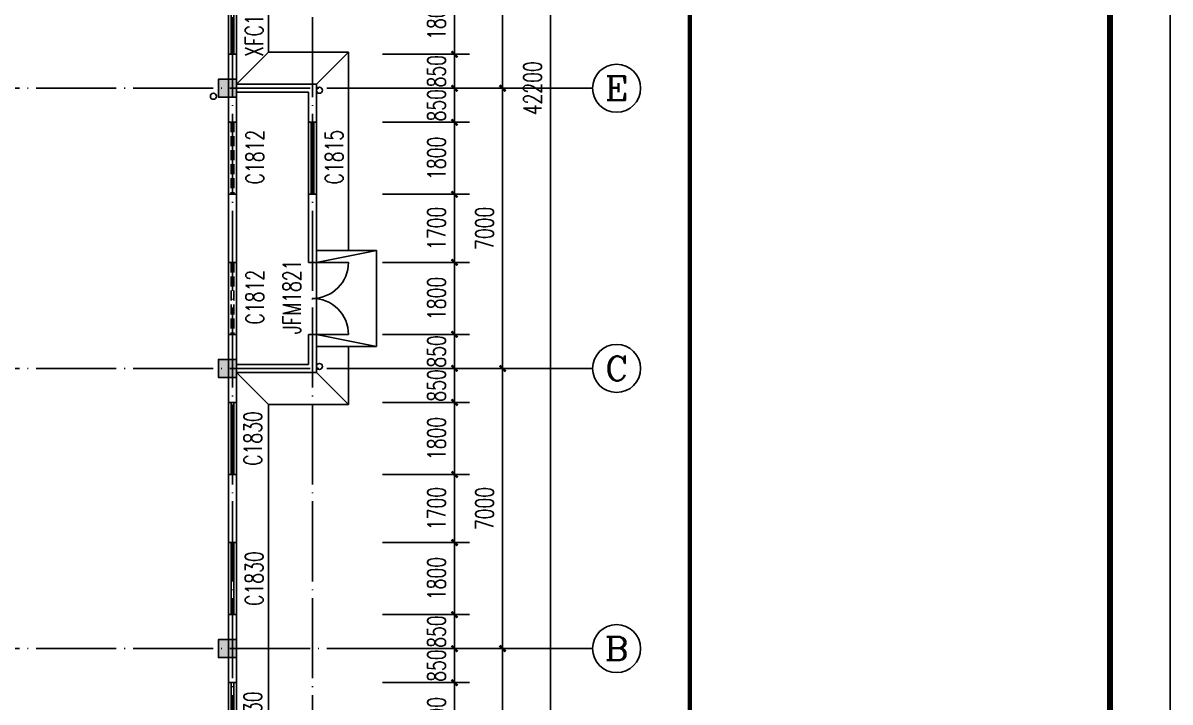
# Model space of a CAD drawing. Extents: x -4747 to 1060961, y -766984 to 396631.
# Drawn here: x 571612 to 600271, y -999 to 15969 of the extents above; entities that cross this region are included whole.
import ezdxf
from ezdxf.enums import TextEntityAlignment as Align

# ---------------------------------------------------------------- set-up
doc = ezdxf.new("R2010")
doc.units = 0
doc.header["$LTSCALE"] = 1000
doc.header["$MEASUREMENT"] = 0
doc.linetypes.add('DASH', pattern=[0.35, 0.25, -0.1])
doc.linetypes.add('DOTE', pattern=[2.42, 2, -0.2, 0.02, -0.2])
doc.layers.get('0').update_dxf_attribs({"linetype": 'CONTINUOUS'})
doc.layers.get('DEFPOINTS').update_dxf_attribs({"linetype": 'CONTINUOUS'})
for name, color, linetype in [('AXIS', 3, 'CONTINUOUS'), ('AXIS_TEXT', 7, 'CONTINUOUS'), ('BZ_标准图框', 7, 'CONTINUOUS'), ('DOTE', 1, 'DOTE'), ('PUB_DIM', 3, 'CONTINUOUS'), ('PUB_TITLE', 4, 'CONTINUOUS'), ('WALL', 6, 'CONTINUOUS'), ('WINDOW', 4, 'CONTINUOUS'), ('WINDOW_TEXT', 7, 'CONTINUOUS'), ('剖面填充', 147, 'CONTINUOUS'), ('散水', 2, 'CONTINUOUS'), ('柱', 2, 'CONTINUOUS'), ('柱涂实', 54, 'CONTINUOUS'), ('立面轮廓线', 3, 'CONTINUOUS'), ('雨水管', 2, 'CONTINUOUS'), ('面积计算', 7, 'CONTINUOUS')]:
    doc.layers.add(name, color=color, linetype=linetype)
doc.styles.add('_TCH_AXIS', font='COMPLEX', dxfattribs={"bigfont": 'GBCBIG'})
doc.styles.add('_TCH_WINDOW', font='SIMPLEX', dxfattribs={"height": 3.5, "bigfont": 'GBCBIG'})
doc.styles.add('COMPLEX', font='complex_.ttf')
doc.styles.add('DIM_FONT', font='SIMPLEX', dxfattribs={"width": 0.7, "bigfont": 'GBCBIG'})
doc.dimstyles.new('DIMN150', dxfattribs={"dimscale": 1.5, "dimtxt": 300, "dimasz": 100, "dimexe": 250, "dimexo": 300, "dimgap": 150, "dimtad": 1, "dimdec": 0, "dimzin": 0, "dimtxsty": 'DIM_FONT', "dimblk": 'ARCHTICK', "dimcen": 0.09, "dimclrt": 7, "dimazin": 3, "dimtfac": 1, "dimtdec": 0, "dimtix": 1, "dimtmove": 0, "dimatfit": 3, "dimtolj": 1, "dimtzin": 0})

# ---------------------------------------------------------------- blocks, each defined once
blk = doc.blocks.new('A$C22EA1380')
at = {"layer": '柱涂实'}
for points in [[(98500, 20875), (98500, 21325), (98050, 21325), (98050, 20875)], [(98500, 13875), (98500, 14325), (98050, 14325), (98050, 13875)], [(98500, 6875), (98500, 7325), (98050, 7325), (98050, 6875)]]:
    blk.add_hatch(color=256, dxfattribs=at).paths.add_polyline_path(points)
at = {"layer": '柱'}
for points in [[(98500, 20875), (98500, 21325), (98050, 21325), (98050, 20875)], [(98500, 13875), (98500, 14325), (98050, 14325), (98050, 13875)], [(98500, 6875), (98500, 7325), (98050, 7325), (98050, 6875)]]:
    blk.add_lwpolyline(points, close=True, dxfattribs=at)
at = {"layer": '柱涂实', "linetype": 'CONTINUOUS'}
for points in [[(98500, 20875), (98500, 21325), (98050, 21325), (98050, 20875)], [(98500, 13875), (98500, 14325), (98050, 14325), (98050, 13875)], [(98500, 6875), (98500, 7325), (98050, 7325), (98050, 6875)]]:
    blk.add_lwpolyline(points, close=True, dxfattribs=at)
blk = doc.blocks.new('_ARCHTICK')
at = {"color": 0, "linetype": 'BYBLOCK', "const_width": 0.4}
blk.add_lwpolyline([(-0.5, -0.5), (0.5, 0.5)], dxfattribs=at)
blk = doc.blocks.new('*D1448')
at = {"layer": 'DEFPOINTS', "color": 0}
for p in [(580145, 16987), (582395, 16987), (580145, 15187)]:
    blk.add_point(p, dxfattribs=at)
at = {"layer": 'PUB_DIM', "color": 0}
for p, q in [((580595, 16987), (582770, 16987)), ((582395, 15187), (582395, 16987)), ((580595, 15187), (582770, 15187))]:
    blk.add_line(p, q, dxfattribs=at)
at = {"layer": 'PUB_DIM', "color": 0, "xscale": 150, "yscale": 150, "zscale": 150}
for p, rotation in [((582395, 16987), 90), ((582395, 15187), 270)]:
    blk.add_blockref('_ARCHTICK', p, dxfattribs=dict(at, rotation=rotation))
at = {"layer": 'PUB_DIM', "color": 7, "insert": (581945, 16087), "char_height": 450, "attachment_point": 5, "rotation": 90, "style": 'DIM_FONT'}
blk.add_mtext('\\A1;1800', dxfattribs=at)
blk = doc.blocks.new('*D1449')
at = {"layer": 'DEFPOINTS', "color": 0}
for p in [(580145, 15187), (582395, 15187), (580145, 14337)]:
    blk.add_point(p, dxfattribs=at)
at = {"layer": 'PUB_DIM', "color": 0}
for p, q in [((582395, 15187), (582395, 15337)), ((580595, 15187), (582770, 15187)), ((582395, 14337), (582395, 15187)), ((580595, 14337), (582770, 14337)), ((582395, 14337), (582395, 14187))]:
    blk.add_line(p, q, dxfattribs=at)
at = {"layer": 'PUB_DIM', "color": 0, "xscale": 150, "yscale": 150, "zscale": 150}
for p, rotation in [((582395, 15187), 270), ((582395, 14337), 90)]:
    blk.add_blockref('_ARCHTICK', p, dxfattribs=dict(at, rotation=rotation))
at = {"layer": 'PUB_DIM', "color": 7, "insert": (581945, 14762), "char_height": 450, "attachment_point": 5, "rotation": 90, "style": 'DIM_FONT'}
blk.add_mtext('\\A1;850', dxfattribs=at)
blk = doc.blocks.new('*D1450')
at = {"layer": 'DEFPOINTS', "color": 0}
for p in [(580145, 14337), (582395, 14337), (580145, 13487)]:
    blk.add_point(p, dxfattribs=at)
at = {"layer": 'PUB_DIM', "color": 0}
for p, q in [((580595, 14337), (582770, 14337)), ((582395, 14337), (582395, 14487)), ((582395, 13487), (582395, 14337)), ((580595, 13487), (582770, 13487)), ((582395, 13487), (582395, 13337))]:
    blk.add_line(p, q, dxfattribs=at)
at = {"layer": 'PUB_DIM', "color": 0, "xscale": 150, "yscale": 150, "zscale": 150}
for p, rotation in [((582395, 14337), 270), ((582395, 13487), 90)]:
    blk.add_blockref('_ARCHTICK', p, dxfattribs=dict(at, rotation=rotation))
at = {"layer": 'PUB_DIM', "color": 7, "insert": (581945, 13912), "char_height": 450, "attachment_point": 5, "rotation": 90, "style": 'DIM_FONT'}
blk.add_mtext('\\A1;850', dxfattribs=at)
blk = doc.blocks.new('*D1451')
at = {"layer": 'DEFPOINTS', "color": 0}
for p in [(580145, 13487), (582395, 13487), (580145, 11687)]:
    blk.add_point(p, dxfattribs=at)
at = {"layer": 'PUB_DIM', "color": 0}
for p, q in [((580595, 13487), (582770, 13487)), ((582395, 11687), (582395, 13487)), ((580595, 11687), (582770, 11687))]:
    blk.add_line(p, q, dxfattribs=at)
at = {"layer": 'PUB_DIM', "color": 0, "xscale": 150, "yscale": 150, "zscale": 150}
for p, rotation in [((582395, 13487), 90), ((582395, 11687), 270)]:
    blk.add_blockref('_ARCHTICK', p, dxfattribs=dict(at, rotation=rotation))
at = {"layer": 'PUB_DIM', "color": 7, "insert": (581945, 12587), "char_height": 450, "attachment_point": 5, "rotation": 90, "style": 'DIM_FONT'}
blk.add_mtext('\\A1;1800', dxfattribs=at)
blk = doc.blocks.new('*D1452')
at = {"layer": 'DEFPOINTS', "color": 0}
for p in [(580145, 11687), (582395, 11687), (580145, 9987)]:
    blk.add_point(p, dxfattribs=at)
at = {"layer": 'PUB_DIM', "color": 0}
for p, q in [((580595, 11687), (582770, 11687)), ((582395, 9987), (582395, 11687)), ((580595, 9987), (582770, 9987))]:
    blk.add_line(p, q, dxfattribs=at)
at = {"layer": 'PUB_DIM', "color": 0, "xscale": 150, "yscale": 150, "zscale": 150}
for p, rotation in [((582395, 11687), 90), ((582395, 9987), 270)]:
    blk.add_blockref('_ARCHTICK', p, dxfattribs=dict(at, rotation=rotation))
at = {"layer": 'PUB_DIM', "color": 7, "insert": (581945, 10837), "char_height": 450, "attachment_point": 5, "rotation": 90, "style": 'DIM_FONT'}
blk.add_mtext('\\A1;1700', dxfattribs=at)
blk = doc.blocks.new('*D1453')
at = {"layer": 'DEFPOINTS', "color": 0}
for p in [(580145, 9987), (582395, 9987), (580145, 8187)]:
    blk.add_point(p, dxfattribs=at)
at = {"layer": 'PUB_DIM', "color": 0}
for p, q in [((580595, 9987), (582770, 9987)), ((582395, 8187), (582395, 9987)), ((580595, 8187), (582770, 8187))]:
    blk.add_line(p, q, dxfattribs=at)
at = {"layer": 'PUB_DIM', "color": 0, "xscale": 150, "yscale": 150, "zscale": 150}
for p, rotation in [((582395, 9987), 90), ((582395, 8187), 270)]:
    blk.add_blockref('_ARCHTICK', p, dxfattribs=dict(at, rotation=rotation))
at = {"layer": 'PUB_DIM', "color": 7, "insert": (581945, 9087), "char_height": 450, "attachment_point": 5, "rotation": 90, "style": 'DIM_FONT'}
blk.add_mtext('\\A1;1800', dxfattribs=at)
blk = doc.blocks.new('*D1454')
at = {"layer": 'DEFPOINTS', "color": 0}
for p in [(580145, 8187), (582395, 8187), (580145, 7337)]:
    blk.add_point(p, dxfattribs=at)
at = {"layer": 'PUB_DIM', "color": 0}
for p, q in [((582395, 8187), (582395, 8337)), ((580595, 8187), (582770, 8187)), ((582395, 7337), (582395, 8187)), ((580595, 7337), (582770, 7337)), ((582395, 7337), (582395, 7187))]:
    blk.add_line(p, q, dxfattribs=at)
at = {"layer": 'PUB_DIM', "color": 0, "xscale": 150, "yscale": 150, "zscale": 150}
for p, rotation in [((582395, 8187), 270), ((582395, 7337), 90)]:
    blk.add_blockref('_ARCHTICK', p, dxfattribs=dict(at, rotation=rotation))
at = {"layer": 'PUB_DIM', "color": 7, "insert": (581945, 7762), "char_height": 450, "attachment_point": 5, "rotation": 90, "style": 'DIM_FONT'}
blk.add_mtext('\\A1;850', dxfattribs=at)
blk = doc.blocks.new('*D1455')
at = {"layer": 'DEFPOINTS', "color": 0}
for p in [(580145, 7337), (582395, 7337), (580145, 6487)]:
    blk.add_point(p, dxfattribs=at)
at = {"layer": 'PUB_DIM', "color": 0}
for p, q in [((582395, 7337), (582395, 7487)), ((580595, 7337), (582770, 7337)), ((582395, 6487), (582395, 7337)), ((580595, 6487), (582770, 6487)), ((582395, 6487), (582395, 6337))]:
    blk.add_line(p, q, dxfattribs=at)
at = {"layer": 'PUB_DIM', "color": 0, "xscale": 150, "yscale": 150, "zscale": 150}
for p, rotation in [((582395, 7337), 270), ((582395, 6487), 90)]:
    blk.add_blockref('_ARCHTICK', p, dxfattribs=dict(at, rotation=rotation))
at = {"layer": 'PUB_DIM', "color": 7, "insert": (581945, 6912), "char_height": 450, "attachment_point": 5, "rotation": 90, "style": 'DIM_FONT'}
blk.add_mtext('\\A1;850', dxfattribs=at)
blk = doc.blocks.new('*D1456')
at = {"layer": 'DEFPOINTS', "color": 0}
for p in [(580145, 6487), (582395, 6487), (580145, 4687)]:
    blk.add_point(p, dxfattribs=at)
at = {"layer": 'PUB_DIM', "color": 0}
for p, q in [((580595, 6487), (582770, 6487)), ((582395, 4687), (582395, 6487)), ((580595, 4687), (582770, 4687))]:
    blk.add_line(p, q, dxfattribs=at)
at = {"layer": 'PUB_DIM', "color": 0, "xscale": 150, "yscale": 150, "zscale": 150}
for p, rotation in [((582395, 6487), 90), ((582395, 4687), 270)]:
    blk.add_blockref('_ARCHTICK', p, dxfattribs=dict(at, rotation=rotation))
at = {"layer": 'PUB_DIM', "color": 7, "insert": (581945, 5587), "char_height": 450, "attachment_point": 5, "rotation": 90, "style": 'DIM_FONT'}
blk.add_mtext('\\A1;1800', dxfattribs=at)
blk = doc.blocks.new('*D1457')
at = {"layer": 'DEFPOINTS', "color": 0}
for p in [(580145, 4687), (582395, 4687), (580145, 2987)]:
    blk.add_point(p, dxfattribs=at)
at = {"layer": 'PUB_DIM', "color": 0}
for p, q in [((580595, 4687), (582770, 4687)), ((582395, 2987), (582395, 4687)), ((580595, 2987), (582770, 2987))]:
    blk.add_line(p, q, dxfattribs=at)
at = {"layer": 'PUB_DIM', "color": 0, "xscale": 150, "yscale": 150, "zscale": 150}
for p, rotation in [((582395, 4687), 90), ((582395, 2987), 270)]:
    blk.add_blockref('_ARCHTICK', p, dxfattribs=dict(at, rotation=rotation))
at = {"layer": 'PUB_DIM', "color": 7, "insert": (581945, 3837), "char_height": 450, "attachment_point": 5, "rotation": 90, "style": 'DIM_FONT'}
blk.add_mtext('\\A1;1700', dxfattribs=at)
blk = doc.blocks.new('*D1458')
at = {"layer": 'DEFPOINTS', "color": 0}
for p in [(580145, 2987), (582395, 2987), (580145, 1187)]:
    blk.add_point(p, dxfattribs=at)
at = {"layer": 'PUB_DIM', "color": 0}
for p, q in [((580595, 2987), (582770, 2987)), ((582395, 1187), (582395, 2987)), ((580595, 1187), (582770, 1187))]:
    blk.add_line(p, q, dxfattribs=at)
at = {"layer": 'PUB_DIM', "color": 0, "xscale": 150, "yscale": 150, "zscale": 150}
for p, rotation in [((582395, 2987), 90), ((582395, 1187), 270)]:
    blk.add_blockref('_ARCHTICK', p, dxfattribs=dict(at, rotation=rotation))
at = {"layer": 'PUB_DIM', "color": 7, "insert": (581945, 2087), "char_height": 450, "attachment_point": 5, "rotation": 90, "style": 'DIM_FONT'}
blk.add_mtext('\\A1;1800', dxfattribs=at)
blk = doc.blocks.new('*D1459')
at = {"layer": 'DEFPOINTS', "color": 0}
for p in [(580145, 1187), (582395, 1187), (580145, 337)]:
    blk.add_point(p, dxfattribs=at)
at = {"layer": 'PUB_DIM', "color": 0}
for p, q in [((580595, 1187), (582770, 1187)), ((582395, 1187), (582395, 1337)), ((582395, 337), (582395, 1187)), ((580595, 337), (582770, 337)), ((582395, 337), (582395, 187))]:
    blk.add_line(p, q, dxfattribs=at)
at = {"layer": 'PUB_DIM', "color": 0, "xscale": 150, "yscale": 150, "zscale": 150}
for p, rotation in [((582395, 1187), 270), ((582395, 337), 90)]:
    blk.add_blockref('_ARCHTICK', p, dxfattribs=dict(at, rotation=rotation))
at = {"layer": 'PUB_DIM', "color": 7, "insert": (581945, 762), "char_height": 450, "attachment_point": 5, "rotation": 90, "style": 'DIM_FONT'}
blk.add_mtext('\\A1;850', dxfattribs=at)
blk = doc.blocks.new('*D1460')
at = {"layer": 'DEFPOINTS', "color": 0}
for p in [(580145, 337), (582395, 337), (580145, -513)]:
    blk.add_point(p, dxfattribs=at)
at = {"layer": 'PUB_DIM', "color": 0}
for p, q in [((580595, 337), (582770, 337)), ((582395, 337), (582395, 487)), ((582395, -513), (582395, 337)), ((580595, -513), (582770, -513)), ((582395, -513), (582395, -663))]:
    blk.add_line(p, q, dxfattribs=at)
at = {"layer": 'PUB_DIM', "color": 0, "xscale": 150, "yscale": 150, "zscale": 150}
for p, rotation in [((582395, 337), 270), ((582395, -513), 90)]:
    blk.add_blockref('_ARCHTICK', p, dxfattribs=dict(at, rotation=rotation))
at = {"layer": 'PUB_DIM', "color": 7, "insert": (581945, -88), "char_height": 450, "attachment_point": 5, "rotation": 90, "style": 'DIM_FONT'}
blk.add_mtext('\\A1;850', dxfattribs=at)
blk = doc.blocks.new('*D1461')
at = {"layer": 'DEFPOINTS', "color": 0}
for p in [(580145, -513), (582395, -513), (580145, -2313)]:
    blk.add_point(p, dxfattribs=at)
at = {"layer": 'PUB_DIM', "color": 0}
for p, q in [((580595, -513), (582770, -513)), ((582395, -2313), (582395, -513)), ((580595, -2313), (582770, -2313))]:
    blk.add_line(p, q, dxfattribs=at)
at = {"layer": 'PUB_DIM', "color": 0, "xscale": 150, "yscale": 150, "zscale": 150}
for p, rotation in [((582395, -513), 90), ((582395, -2313), 270)]:
    blk.add_blockref('_ARCHTICK', p, dxfattribs=dict(at, rotation=rotation))
at = {"layer": 'PUB_DIM', "color": 7, "insert": (581945, -1413), "char_height": 450, "attachment_point": 5, "rotation": 90, "style": 'DIM_FONT'}
blk.add_mtext('\\A1;1800', dxfattribs=at)
blk = doc.blocks.new('*D1570')
at = {"layer": 'AXIS', "color": 0}
for p, q in [((580295, 337), (583970, 337)), ((583595, -6663), (583595, 337)), ((580295, -6663), (583970, -6663))]:
    blk.add_line(p, q, dxfattribs=at)
at = {"layer": 'DEFPOINTS', "color": 0}
for p in [(579845, 337), (583595, 337), (579845, -6663)]:
    blk.add_point(p, dxfattribs=at)
at = {"layer": 'AXIS', "color": 0, "xscale": 150, "yscale": 150, "zscale": 150}
for p, rotation in [((583595, 337), 90), ((583595, -6663), 270)]:
    blk.add_blockref('_ARCHTICK', p, dxfattribs=dict(at, rotation=rotation))
at = {"layer": 'AXIS', "color": 7, "insert": (583145, -3163), "char_height": 450, "attachment_point": 5, "rotation": 90, "style": 'DIM_FONT'}
blk.add_mtext('\\A1;7000', dxfattribs=at)
blk = doc.blocks.new('*D1571')
at = {"layer": 'AXIS', "color": 0}
for p, q in [((580295, 7337), (583970, 7337)), ((583595, 337), (583595, 7337)), ((580295, 337), (583970, 337))]:
    blk.add_line(p, q, dxfattribs=at)
at = {"layer": 'DEFPOINTS', "color": 0}
for p in [(579845, 7337), (583595, 7337), (579845, 337)]:
    blk.add_point(p, dxfattribs=at)
at = {"layer": 'AXIS', "color": 0, "xscale": 150, "yscale": 150, "zscale": 150}
for p, rotation in [((583595, 7337), 90), ((583595, 337), 270)]:
    blk.add_blockref('_ARCHTICK', p, dxfattribs=dict(at, rotation=rotation))
at = {"layer": 'AXIS', "color": 7, "insert": (583145, 3837), "char_height": 450, "attachment_point": 5, "rotation": 90, "style": 'DIM_FONT'}
blk.add_mtext('\\A1;7000', dxfattribs=at)
blk = doc.blocks.new('*D1572')
at = {"layer": 'AXIS', "color": 0}
for p, q in [((580295, 14337), (583970, 14337)), ((583595, 7337), (583595, 14337)), ((580295, 7337), (583970, 7337))]:
    blk.add_line(p, q, dxfattribs=at)
at = {"layer": 'DEFPOINTS', "color": 0}
for p in [(579845, 14337), (583595, 14337), (579845, 7337)]:
    blk.add_point(p, dxfattribs=at)
at = {"layer": 'AXIS', "color": 0, "xscale": 150, "yscale": 150, "zscale": 150}
for p, rotation in [((583595, 14337), 90), ((583595, 7337), 270)]:
    blk.add_blockref('_ARCHTICK', p, dxfattribs=dict(at, rotation=rotation))
at = {"layer": 'AXIS', "color": 7, "insert": (583145, 10837), "char_height": 450, "attachment_point": 5, "rotation": 90, "style": 'DIM_FONT'}
blk.add_mtext('\\A1;7000', dxfattribs=at)
blk = doc.blocks.new('*D1573')
at = {"layer": 'AXIS', "color": 0}
for p, q in [((580295, 21337), (583970, 21337)), ((583595, 14337), (583595, 21337)), ((580295, 14337), (583970, 14337))]:
    blk.add_line(p, q, dxfattribs=at)
at = {"layer": 'DEFPOINTS', "color": 0}
for p in [(579845, 21337), (583595, 21337), (579845, 14337)]:
    blk.add_point(p, dxfattribs=at)
at = {"layer": 'AXIS', "color": 0, "xscale": 150, "yscale": 150, "zscale": 150}
for p, rotation in [((583595, 21337), 90), ((583595, 14337), 270)]:
    blk.add_blockref('_ARCHTICK', p, dxfattribs=dict(at, rotation=rotation))
at = {"layer": 'AXIS', "color": 7, "insert": (583145, 17837), "char_height": 450, "attachment_point": 5, "rotation": 90, "style": 'DIM_FONT'}
blk.add_mtext('\\A1;7000', dxfattribs=at)
blk = doc.blocks.new('*D1576')
at = {"layer": 'AXIS', "color": 0}
for p, q in [((580595, 35437), (585170, 35437)), ((584795, -6763), (584795, 35437)), ((580595, -6763), (585170, -6763))]:
    blk.add_line(p, q, dxfattribs=at)
at = {"layer": 'DEFPOINTS', "color": 0}
for p in [(580145, 35437), (584795, 35437), (580145, -6763)]:
    blk.add_point(p, dxfattribs=at)
at = {"layer": 'AXIS', "color": 0, "xscale": 150, "yscale": 150, "zscale": 150}
for p, rotation in [((584795, 35437), 90), ((584795, -6763), 270)]:
    blk.add_blockref('_ARCHTICK', p, dxfattribs=dict(at, rotation=rotation))
at = {"layer": 'AXIS', "color": 7, "insert": (584345, 14337), "char_height": 450, "attachment_point": 5, "rotation": 90, "style": 'DIM_FONT'}
blk.add_mtext('\\A1;42200', dxfattribs=at)
blk = doc.blocks.new('$WINLIB2D$00000001')
at = {"color": 0}
for points in [[(-0.5, 0.5), (-0.5, -0.5)], [(-0.5, 0.5), (0.5, 0.5)], [(0.5, -0.5), (0.5, 0.5)], [(0.5, 0.167), (-0.5, 0.167)], [(0.5, -0.167), (-0.5, -0.167)], [(-0.5, -0.5), (0.5, -0.5)]]:
    blk.add_lwpolyline(points, dxfattribs=at)
blk = doc.blocks.new('_AXISO')
blk.add_circle((0, 0), 0.5)
at = {"layer": 'AXIS_TEXT', "style": 'COMPLEX', "width": 1.041667}
blk.add_attdef('A', text='', height=0.56, dxfattribs=at).set_placement((-0.25, -0.28), (0.25, -0.28), align=Align.FIT)

msp = doc.modelspace()

# ---------------------------------------------------------------- linework, layer by layer
at = {"layer": 'AXIS'}
for p, q in [((579844.9, 14337), (585844.9, 14337)), ((579844.9, 7337), (585844.9, 7337)), ((579844.9, 337), (585844.9, 337))]:
    msp.add_line(p, q, dxfattribs=at)
at = {"layer": 'BZ_标准图框', "const_width": 105}
msp.add_lwpolyline([(588270.8, -79014.3), (588270.8, 44135.7)], dxfattribs=at)
at = {"layer": 'DOTE'}
for p, q in [((576844.9, -7663), (576844.9, 36337)), ((578844.9, -7663), (578844.9, 36337)), ((475144.9, 14337), (579844.9, 14337)), ((475144.9, 7337), (579844.9, 7337)), ((475144.9, 337), (579844.9, 337))]:
    msp.add_line(p, q, dxfattribs=at)
at = {"layer": 'PUB_TITLE'}
msp.add_lwpolyline([(421920.8, -80514.3), (600270.8, -80514.3), (600270.8, 45635.7), (421920.8, 45635.7)], close=True, dxfattribs=at)
at = {"layer": 'PUB_TITLE', "const_width": 150}
msp.add_lwpolyline([(425670.8, -79014.3), (598770.8, -79014.3), (598770.8, 44135.7), (425670.8, 44135.7)], close=True, dxfattribs=at)
at = {"layer": 'WALL'}
for p, q in [((576944.9, 15187), (576744.9, 15187)), ((576744.9, 15187), (576744.9, 14337)), ((576944.9, 14437), (576944.9, 15187)), ((576744.9, 14337), (576744.9, 7337)), ((576944.9, 14437), (578944.9, 14437)), ((578944.9, 13487), (578944.9, 14437)), ((576944.9, 14237), (576944.9, 7437)), ((576944.9, 14237), (578744.9, 14237)), ((578744.9, 14237), (578744.9, 13487)), ((578744.9, 13487), (578944.9, 13487)), ((578744.9, 11687), (578744.9, 9987)), ((578944.9, 11687), (578744.9, 11687)), ((578944.9, 9987), (578944.9, 11687)), ((578744.9, 9987), (578944.9, 9987)), ((578944.9, 8187), (578744.9, 8187)), ((578744.9, 8187), (578744.9, 7437)), ((578944.9, 7237), (578944.9, 8187)), ((576744.9, 7337), (576744.9, 6487)), ((578744.9, 7437), (576944.9, 7437)), ((576944.9, 6487), (576944.9, 7237)), ((578944.9, 7237), (576944.9, 7237)), ((576744.9, 6487), (576944.9, 6487)), ((576744.9, 4687), (576744.9, 2987)), ((576944.9, 4687), (576744.9, 4687)), ((576944.9, 2987), (576944.9, 4687)), ((576744.9, 2987), (576944.9, 2987)), ((576744.9, 1187), (576744.9, -513)), ((576944.9, 1187), (576744.9, 1187)), ((576944.9, -513), (576944.9, 1187)), ((576744.9, -513), (576944.9, -513))]:
    msp.add_line(p, q, dxfattribs=at)
at = {"layer": 'WINDOW', "linetype": 'DASH'}
for p, q in [((576944.9, 13487), (576744.9, 13487)), ((576811.6, 13487), (576811.6, 11687)), ((576878.2, 13487), (576878.2, 11687)), ((576944.9, 11687), (576744.9, 11687)), ((576944.9, 9987), (576744.9, 9987)), ((576811.6, 9987), (576811.6, 8187)), ((576878.2, 9987), (576878.2, 8187)), ((576944.9, 8187), (576744.9, 8187))]:
    msp.add_line(p, q, dxfattribs=at)
at = {"layer": 'WINDOW'}
msp.add_line((578944.9, 9987), (578944.9, 8187), dxfattribs=at)
msp.add_lwpolyline([(578844.9, 9987), (579744.9, 9987, -0.4142136), (578844.9, 9087, -0.4142136), (579744.9, 8187), (578844.9, 8187)], format="xyb", dxfattribs=at)
at = {"layer": '剖面填充'}
msp.add_lwpolyline([(576944.9, -6763), (478444.9, -6763), (478444.9, 35437), (576944.9, 35437)], close=True, dxfattribs=at)
at = {"layer": '散水'}
for points in [[(579744.9, 10287), (579744.9, 15237), (577744.9, 15237), (577744.9, 20437), (579744.9, 20437), (579744.9, 21887)], [(577744.9, 15237), (576944.9, 14437)], [(578944.9, 14437), (579744.9, 15237)], [(578944.9, 7887), (580444.9, 7887), (580444.9, 10287), (578944.9, 10287)], [(578944.9, 9987), (580444.9, 10287)], [(578944.9, 8187), (580444.9, 7887)], [(576944.9, -7563), (577744.9, -7563), (577744.9, 6437), (579744.9, 6437), (579744.9, 7887)], [(577744.9, 6437), (576944.9, 7237)], [(578944.9, 7237), (579744.9, 6437)]]:
    msp.add_lwpolyline(points, dxfattribs=at)
at = {"layer": '立面轮廓线'}
msp.add_lwpolyline([(478444.9, -6763), (576944.9, -6763), (576944.9, 35437), (478444.9, 35437), (478444.9, -6763)], dxfattribs=at)
at = {"layer": '雨水管'}
for centre in [(579019.9, 14287), (576369.9, 14137), (579019.9, 7387)]:
    msp.add_circle(centre, 75, dxfattribs=at)

# ---------------------------------------------------------------- block references
at = {"layer": 'AXIS'}
ref = msp.add_blockref('_AXISO', (586444.9, 14337), dxfattribs=dict(at, xscale=1200, yscale=1200, zscale=1200))
ref.add_attrib('A', 'E', dxfattribs={"layer": 'AXIS_TEXT', "height": 597.8, "style": '_TCH_AXIS', "width": 1.295432}).set_placement((586149.9, 14038.1), (586739.9, 14038.1), align=Align.FIT)
ref = msp.add_blockref('_AXISO', (586444.9, 7337), dxfattribs=dict(at, xscale=1200, yscale=1200, zscale=1200))
ref.add_attrib('A', 'C', dxfattribs={"layer": 'AXIS_TEXT', "height": 613.3, "style": '_TCH_AXIS', "width": 1.310234}).set_placement((586157.9, 7030.3), (586731.9, 7030.3), align=Align.FIT)
ref = msp.add_blockref('_AXISO', (586444.9, 337), dxfattribs=dict(at, xscale=1200, yscale=1200, zscale=1200))
ref.add_attrib('A', 'B', dxfattribs={"layer": 'AXIS_TEXT', "height": 584, "style": '_TCH_AXIS', "width": 1.27706}).set_placement((586143, 45), (586746.8, 45), align=Align.FIT)
at = {"layer": 'WINDOW'}
ref = msp.add_blockref('$WINLIB2D$00000001', (576844.9, 16087), dxfattribs=dict(at, xscale=-1800, yscale=-200, zscale=-1800, rotation=270))
ref.add_attrib('A', 'XFC1830', (577612.9, 15119.5), dxfattribs={"layer": 'WINDOW_TEXT', "height": 446.25, "rotation": 90, "style": '_TCH_WINDOW', "width": 0.705882})
ref = msp.add_blockref('$WINLIB2D$00000001', (578844.9, 12587), dxfattribs=dict(at, xscale=1800, yscale=-200, zscale=1800, rotation=270))
ref.add_attrib('A', 'C1815', (579612.9, 11934.5), dxfattribs={"layer": 'WINDOW_TEXT', "height": 446.25, "rotation": 90, "style": '_TCH_WINDOW', "width": 0.705882})
ref = msp.add_blockref('$WINLIB2D$00000001', (576844.9, 5587), dxfattribs=dict(at, xscale=-1800, yscale=-200, zscale=-1800, rotation=270))
ref.add_attrib('A', 'C1830', (577580.5, 4904.5), dxfattribs={"layer": 'WINDOW_TEXT', "height": 446.25, "rotation": 90, "style": '_TCH_WINDOW', "width": 0.705882})
ref = msp.add_blockref('$WINLIB2D$00000001', (576844.9, 2087), dxfattribs=dict(at, xscale=-1800, yscale=-200, zscale=-1800, rotation=270))
ref.add_attrib('A', 'C1830', (577612.9, 1404.5), dxfattribs={"layer": 'WINDOW_TEXT', "height": 446.25, "rotation": 90, "style": '_TCH_WINDOW', "width": 0.705882})
ref = msp.add_blockref('$WINLIB2D$00000001', (576844.9, -1413), dxfattribs=dict(at, xscale=-1800, yscale=-200, zscale=-1800, rotation=270))
ref.add_attrib('A', 'C1830', (577580.5, -2095.5), dxfattribs={"layer": 'WINDOW_TEXT', "height": 446.25, "rotation": 90, "style": '_TCH_WINDOW', "width": 0.705882})
at = {"layer": '面积计算'}
msp.add_blockref('A$C22EA1380', (478444.9, -6763), dxfattribs=at)

# ---------------------------------------------------------------- texts
at = {"layer": 'WINDOW_TEXT', "style": '_TCH_WINDOW', "width": 0.705882}
for s, p in [('C1812', (577630.5, 11934.5)), ('C1812', (577630.5, 8434.5)), ('JFM1821', (578555.5, 8194.5))]:
    msp.add_text(s, height=446.25, rotation=90, dxfattribs=at).set_placement(p)

# ---------------------------------------------------------------- dimensions: what is measured, and where the dimension line sits
at = {"layer": 'AXIS'}
for p1, p2, distance, picture, middle in [((580144.9, -6763), (580144.9, 35437), -4650, '*D1576', (584344.9, 14337)), ((579844.9, 14337), (579844.9, 21337), -3750, '*D1573', (583144.9, 17837)), ((579844.9, 7337), (579844.9, 14337), -3750, '*D1572', (583144.9, 10837)), ((579844.9, 337), (579844.9, 7337), -3750, '*D1571', (583144.9, 3837)), ((579844.9, -6663), (579844.9, 337), -3750, '*D1570', (583144.9, -3163))]:
    dim = msp.add_aligned_dim(p1=p1, p2=p2, distance=distance, dimstyle='DIMN150', dxfattribs=at)
    dim.commit()
    dim.dimension.update_dxf_attribs({"geometry": picture, "text_midpoint": middle})
at = {"layer": 'PUB_DIM'}
for p1, p2, picture, middle in [((580144.9, 15187), (580144.9, 16987), '*D1448', (581944.9, 16087)), ((580144.9, 14337), (580144.9, 15187), '*D1449', (581944.9, 14762)), ((580144.9, 13487), (580144.9, 14337), '*D1450', (581944.9, 13912)), ((580144.9, 11687), (580144.9, 13487), '*D1451', (581944.9, 12587)), ((580144.9, 9987), (580144.9, 11687), '*D1452', (581944.9, 10837)), ((580144.9, 8187), (580144.9, 9987), '*D1453', (581944.9, 9087)), ((580144.9, 7337), (580144.9, 8187), '*D1454', (581944.9, 7762)), ((580144.9, 6487), (580144.9, 7337), '*D1455', (581944.9, 6912)), ((580144.9, 4687), (580144.9, 6487), '*D1456', (581944.9, 5587)), ((580144.9, 2987), (580144.9, 4687), '*D1457', (581944.9, 3837)), ((580144.9, 1187), (580144.9, 2987), '*D1458', (581944.9, 2087)), ((580144.9, 337), (580144.9, 1187), '*D1459', (581944.9, 762)), ((580144.9, -513), (580144.9, 337), '*D1460', (581944.9, -88)), ((580144.9, -2313), (580144.9, -513), '*D1461', (581944.9, -1413))]:
    dim = msp.add_aligned_dim(p1=p1, p2=p2, distance=-2250, dimstyle='DIMN150', dxfattribs=at)
    dim.commit()
    dim.dimension.update_dxf_attribs({"geometry": picture, "text_midpoint": middle})

doc.saveas('drawing.dxf')
